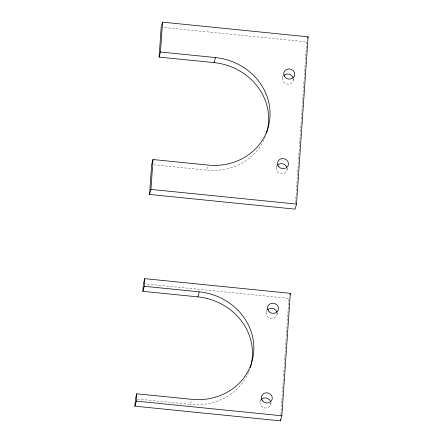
<?xml version="1.0" encoding="UTF-8"?>
<svg xmlns="http://www.w3.org/2000/svg" width="443" height="443" viewBox="0 0 443 443"><rect width="100%" height="100%" fill="white"/><g stroke="black" fill="none" stroke-linecap="round" stroke-linejoin="round"><path stroke-width="0.33" stroke-dasharray="2.21 1.66" d="M280.884 414.659L281.837 400.898M281.886 400.212L283.509 376.821M283.553 376.135L284.605 361.001M284.65 360.309L286.272 336.918M286.322 336.231L288.947 298.394L144.767 283.852M295.542 202.949L295.786 199.505M295.83 198.818L298.549 159.585M298.599 158.899L301.318 119.665M301.367 118.973L304.086 79.746M304.136 79.053L306.711 41.886L162.537 27.344M153.699 164.802L206.621 170.14L207.662 166.346M137.474 399.06L190.401 404.398L191.437 400.605M282.462 77.774L282.983 75.875M293.227 80.393L293.748 78.5M276.205 167.581L276.897 165.056M287.064 169.785L287.407 168.523M266.237 312.027L266.93 309.502M277.008 314.652L277.7 312.127M259.986 401.84L260.672 399.315M270.839 404.044L271.182 402.776M265.385 136.588A58.67 53.719 15.3 0 1 206.621 170.14M287.125 168.456A5.543 5.072 15.3 0 1 280.69 173.673A5.543 5.072 15.3 0 1 276.637 166.33M293.349 79.07A5.543 5.072 15.3 0 1 286.671 84.02A5.543 5.072 15.3 0 1 282.95 76.539M270.9 402.715A5.543 5.072 15.3 0 1 264.465 407.931A5.543 5.072 15.3 0 1 260.412 400.588M277.124 313.328A5.543 5.072 15.3 0 1 270.451 318.279A5.543 5.072 15.3 0 1 266.725 310.798M249.398 370.226A58.67 53.719 15.3 0 1 248.667 372.081M248.401 372.696A58.67 53.719 15.3 0 1 190.401 404.398"/><path stroke-width="0.66" d="M159.092 57.069L161.163 27.206L162.548 22.15L308.095 36.83L296.5 204.085L295.116 209.14L149.568 194.46L151.639 164.591L153.023 159.535L208.005 165.084A58.67 53.719 15.3 0 0 269.953 117.196A58.67 53.719 15.3 0 0 215.459 57.562L160.477 52.019L159.092 57.069L214.074 62.618A58.67 53.719 15.3 0 1 266.476 133.443M142.867 291.328L143.399 283.714L144.778 278.658L290.326 293.338L281.837 415.794L280.452 420.85L134.905 406.17L135.414 398.85L136.798 393.794L191.78 399.342A58.67 53.719 15.3 0 0 253.728 351.454A58.67 53.719 15.3 0 0 199.234 291.821L144.252 286.272L142.867 291.328L197.855 296.876A58.67 53.719 15.3 0 1 250.256 367.701M149.568 194.46L150.952 189.405L153.023 159.535M160.477 52.019L162.548 22.15M134.905 406.17L136.289 401.114L136.798 393.794M144.252 286.272L144.778 278.658M280.452 420.85L280.552 419.477M214.074 62.618L215.459 57.562M197.855 296.876L199.234 291.821M307.747 38.098L308.095 36.83M289.982 294.606L290.326 293.338M150.952 189.405L296.5 204.085M136.289 401.114L281.837 415.794M277.407 165.239A5.543 5.072 15.3 0 1 286.809 167.144M283.769 75.482A5.543 5.072 15.3 0 1 293.094 77.752M261.182 399.492A5.543 5.072 15.3 0 1 270.584 401.402M267.55 309.735A5.543 5.072 15.3 0 1 276.869 312.005M278.514 166.38A5.543 5.072 15.3 0 0 288.016 165.981A5.543 5.072 15.3 0 0 282.523 158.528A5.543 5.072 15.3 0 0 278.514 166.38M284.594 76.589A5.543 5.072 15.3 0 0 294.124 76.573A5.543 5.072 15.3 0 0 288.969 68.92A5.543 5.072 15.3 0 0 284.594 76.589M262.289 400.633A5.543 5.072 15.3 0 0 271.792 400.239A5.543 5.072 15.3 0 0 266.304 392.786A5.543 5.072 15.3 0 0 262.289 400.633M268.369 310.848A5.543 5.072 15.3 0 0 277.899 310.831A5.543 5.072 15.3 0 0 272.744 303.178A5.543 5.072 15.3 0 0 268.369 310.848"/></g></svg>
